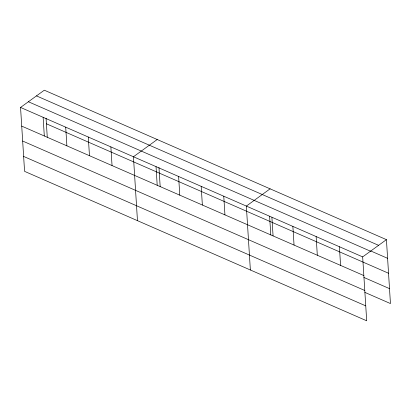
<?xml version="1.0" encoding="UTF-8"?>
<svg xmlns="http://www.w3.org/2000/svg" width="411" height="411" viewBox="0 0 411 411"><rect width="100%" height="100%" fill="white"/><g stroke="black" fill="none" stroke-linecap="round" stroke-linejoin="round"><path stroke-width="0.62" d="M386.427 239.649L362.666 256.89L366.689 320.801L24.573 171.351L20.55 107.441L44.311 90.199L386.427 239.649L390.45 303.559L364.86 292.38M157.208 139.519L133.447 156.761L137.469 220.671M270.109 188.834L246.348 206.081L250.371 269.991M36.471 95.891L378.588 245.336M370.737 250.951L387.604 258.324M28.39 101.753L370.511 251.203M20.55 107.441L362.666 256.89M46.428 123.798L388.544 273.248M21.726 126.115L363.843 275.565M363.92 277.451L389.51 288.63M22.662 141.045L364.783 290.495M23.633 156.427L365.749 305.871M339.404 246.728L340.58 265.403M316.141 236.566L317.313 255.241M292.873 226.404L294.05 245.079M271.912 217.46L273.068 235.893M269.611 216.243L270.787 234.912M223.769 196.217L224.945 214.886M201.19 186.353L202.361 205.027M178.61 176.489L179.782 195.163M158.97 167.518L160.172 186.579M156.031 166.625L157.202 185.299M110.867 146.897L112.044 165.571M88.288 137.033L89.464 155.707M65.709 127.169L66.885 145.843M46.073 118.204L47.27 137.259M43.129 117.305L44.306 135.979"/></g></svg>
